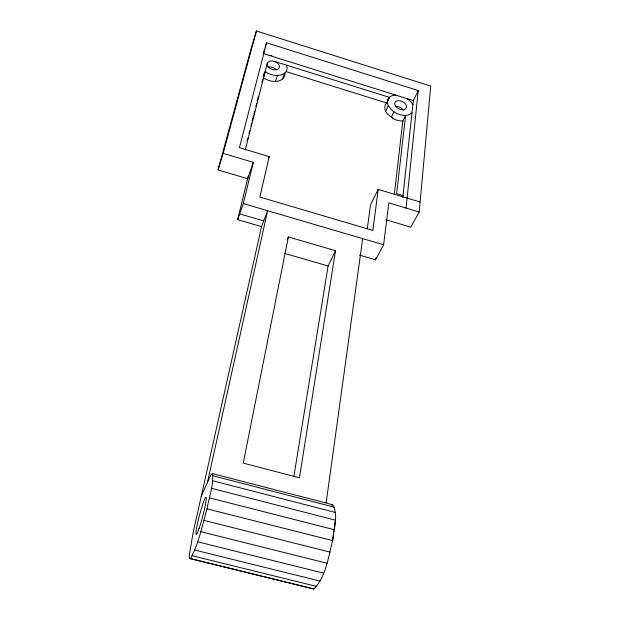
<?xml version="1.0" encoding="UTF-8"?>
<svg xmlns="http://www.w3.org/2000/svg" width="620" height="620" viewBox="0 0 620 620"><rect width="100%" height="100%" fill="white"/><g stroke="black" fill="none" stroke-linecap="round" stroke-linejoin="round"><path stroke-width="0.93" d="M207.336 483.019L267.615 210.707L261.524 226.633L193.161 532.526L189.27 555.404L189.472 558.45L190.487 558.597C198.888 543.213 202.221 525.574 206.987 508.834C209.087 497.24 213.644 485.475 212.552 473.61L211.343 474.308L209.475 477.741L201.213 496.488M385.95 219.751L410.711 227.199L419.213 212.032L430.729 86.079L256.44 31L251.309 47.779L218.015 169.958L247.644 178.715L237.646 219.666L261.524 226.633M419.213 212.032L406.077 208.064L418.244 90.559L266.577 42.795L265.151 47.267M189.472 558.45L313.945 589C326.112 576.267 328.282 557.054 332.653 540.625C333.684 529.085 338.721 515.522 332.754 504.757L212.552 473.61M402.814 197.447L413.339 100.595L418.244 90.559M394.367 194.029L402.853 121.001L405.589 115.398L408.619 114.917L412.006 112.856M359.476 255.146L375.503 259.788L383.617 244.714L388.825 202.833L406.077 208.064M285.029 73.602C285.254 78.686 279.868 81.491 275.396 81.437A14.237 9.339 19.9 0 1 264.825 78.701C261.361 78.756 264.577 68.603 266.786 72.742A14.322 9.339 19.9 0 0 277.419 75.508L280.705 75.082L283.479 73.997L285.541 72.323A14.322 9.339 19.9 0 0 286.432 65.147M375.503 259.788L375.728 258.013M387.485 101.486L389.344 97.34A14.028 9.083 25.3 0 1 395.762 95.085M419.942 201.957L378.208 189.402L372.853 230.431L259.873 197.067L269.196 156.62L239.429 147.668L266.577 42.795M333.637 533.177L332.653 540.625L206.987 508.834M333.885 531.317L334.25 528.527M334.498 526.659L335.358 520.149L211.467 488.273M367.288 228.695L370.497 204.802L378.208 189.402M326.151 502.743L362.669 238.638L243.304 203.562L237.646 219.666M335.513 250.689L299.445 477.795L243.249 463.109L288.362 236.956L335.513 250.689L328.12 265.98L293.834 476.579M243.304 203.562L253.309 162.363L223.169 153.365L256.44 31M248.294 176.034L247.644 178.715L253.309 162.363M245.295 149.97L267.181 63.488M247.109 140.949L247.822 138.151M249 133.494L249.705 130.696M250.891 126.031L251.596 123.241M252.069 121.373L253.487 115.785M253.96 113.917L254.673 111.12M255.851 106.462L256.564 103.664M257.037 101.804L258.455 96.209M261.989 82.258L262.694 79.492M218.015 169.958L223.169 153.365M264.577 49.057L263.151 53.522L413.339 100.595M263.43 77.725L265.376 71.765M275.396 81.437L277.419 75.508M282.534 78.973L284.565 73.114M268.251 159.232L269.196 156.62M287.269 239.56L288.362 236.956M402.853 121.001A13.95 9.083 25.3 0 1 392.677 118.374L387.291 113.917L385.671 111.189L388.252 105.64A14.028 9.083 25.3 0 1 388.469 98.324L389.321 97.518M393.933 111.77L391.259 117.405L393.041 117.955M386.748 103.075L385.896 103.881A13.95 9.083 25.3 0 0 385.671 111.189M331.181 505.013L332.754 504.757M192.262 555.753L316.804 586.474M190.487 558.597L313.945 589M197.602 541.818L323.594 573.136M194.688 550.041L320.098 581.072M200.787 531.689L327.019 563.239M203.996 520.405L330.119 552.118M209.529 497.875L334.428 529.751M213.001 475.78L334.459 507.222M212.644 480.756L335.35 512.446M284.588 253.394L328.12 265.98M362.669 238.638L383.617 244.714M239.677 213.892L263.709 220.922M403.015 195.571L396.645 193.649L405.589 115.398A14.028 9.083 25.3 0 1 395.358 112.747L392.359 110.693L388.252 105.64M274.288 61.341L389.344 97.34L386.725 102.998L286.192 71.626M407.232 98.681L411.192 102.114L412.897 104.71M269.219 55.428A14.322 9.339 19.9 0 1 271.862 55.575M267.739 67.138A6.363 4.177 19.9 0 1 276.295 69.812M395.459 106.299A6.239 4.061 25.3 0 1 403.279 110.306M198.981 528.697A19.274 1.682 -75.2 0 0 206.258 497.713A19.274 1.682 -75.2 0 0 198.059 521.056A19.274 1.682 -75.2 0 0 198.981 528.697M268.266 66.952A6.402 4.177 19.9 0 0 278.93 68.293A6.402 4.177 19.9 0 0 272.645 60.985A6.402 4.177 19.9 0 0 268.266 66.952M396.118 106.834A6.277 4.061 25.3 0 0 406.224 108.035A6.277 4.061 25.3 0 0 399.559 100.696A6.277 4.061 25.3 0 0 396.118 106.834"/></g></svg>
